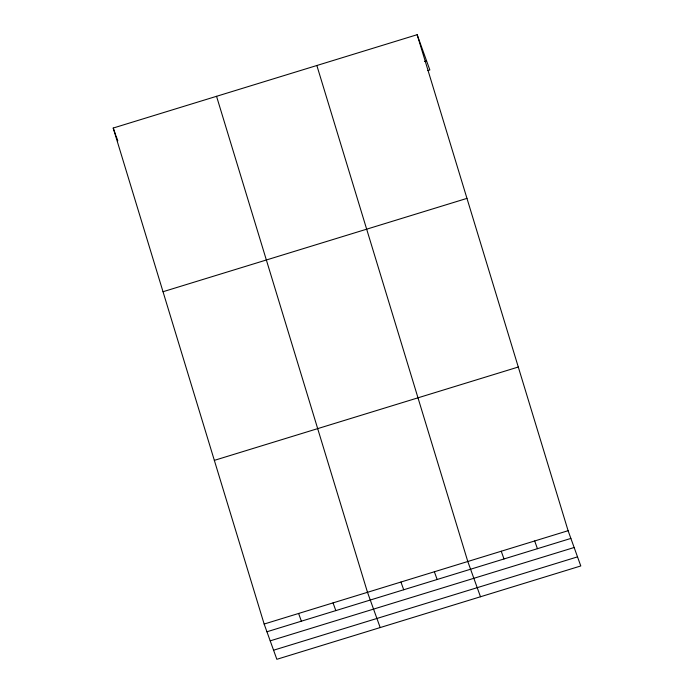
<?xml version="1.0" encoding="UTF-8"?>
<svg xmlns="http://www.w3.org/2000/svg" width="694" height="694" viewBox="0 0 694 694"><rect width="100%" height="100%" fill="white"/><g stroke="black" fill="none" stroke-linecap="round" stroke-linejoin="round"><path stroke-width="1.04" d="M417.155 34.7L568.1 530.702L580.791 565.957L276.845 659.3L264.154 624.045L113.209 128.043L417.155 34.7L429.846 69.955L427.816 70.58M424.546 61.497L426.576 60.872M163.021 291.723L466.967 198.38M214.342 460.365L518.288 367.022M264.154 624.045L568.1 530.702M266.938 631.766L570.876 538.423M270.209 640.848L574.146 547.505M273.575 650.209L577.521 556.874M534.666 540.964L537.442 548.685M501.233 551.236L504.009 558.956M480.491 596.762L467.799 561.507L316.854 65.505M434.366 571.769L437.142 579.49M400.932 582.04L403.708 589.761M380.191 627.567L367.499 592.303L216.545 96.301M333.051 602.886L335.827 610.607M298.602 613.461L301.378 621.182M113.209 128.043L115.638 134.792M115.985 135.764L117.807 140.813"/></g></svg>
